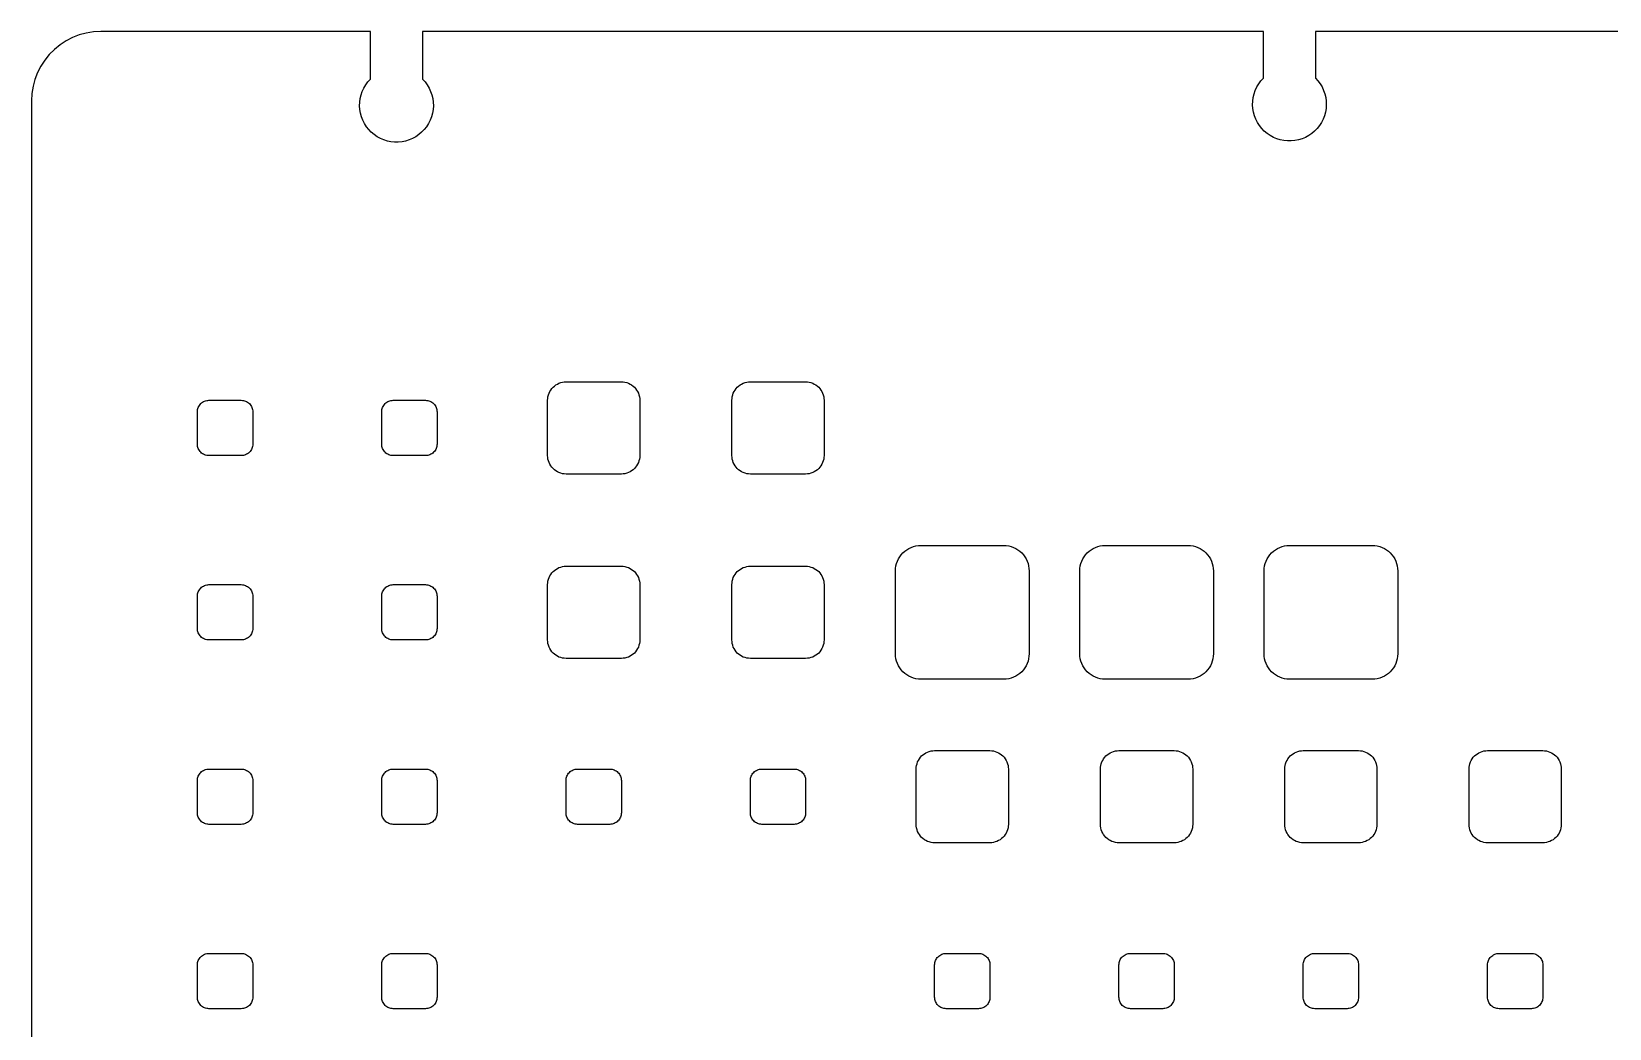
# Model space of a CAD drawing. Header units: millimetres. Extents: x 0 to 324, y -43 to 122.
# Drawn here: x 0 to 68.5, y 79.1 to 122.4 of the extents above; entities that cross this region are included whole.
import ezdxf

# ---------------------------------------------------------------- set-up
doc = ezdxf.new("R2010")
doc.units = ezdxf.units.MM
doc.layers.add('CUT', color=7, linetype='Continuous')

msp = doc.modelspace()

# ---------------------------------------------------------------- linework, layer by layer
at = {"layer": 'CUT'}
msp.add_lwpolyline([(119.559, 122.4), (55.731, 122.4), (55.731, 120.381), (55.839, 120.262), (55.934, 120.133), (56.016, 119.995), (56.083, 119.85), (56.136, 119.698), (56.173, 119.542), (56.194, 119.384), (56.2, 119.223), (56.189, 119.063), (56.162, 118.905), (56.12, 118.75), (56.062, 118.601), (55.99, 118.458), (55.904, 118.323), (55.804, 118.197), (55.693, 118.081), (55.57, 117.978), (55.438, 117.887), (55.298, 117.81), (55.15, 117.748), (54.997, 117.7), (54.84, 117.668), (54.68, 117.652), (54.52, 117.652), (54.36, 117.668), (54.203, 117.7), (54.05, 117.748), (53.902, 117.81), (53.762, 117.887), (53.63, 117.978), (53.507, 118.081), (53.396, 118.197), (53.296, 118.323), (53.21, 118.458), (53.138, 118.601), (53.08, 118.75), (53.038, 118.905), (53.011, 119.063), (53, 119.223), (53.006, 119.384), (53.027, 119.542), (53.064, 119.698), (53.117, 119.85), (53.184, 119.995), (53.266, 120.133), (53.361, 120.262), (53.469, 120.381), (53.469, 122.4), (16.971, 122.4), (16.971, 120.331), (17.079, 120.212), (17.174, 120.083), (17.256, 119.945), (17.323, 119.8), (17.376, 119.648), (17.413, 119.492), (17.434, 119.334), (17.44, 119.173), (17.429, 119.013), (17.402, 118.855), (17.36, 118.7), (17.302, 118.551), (17.23, 118.408), (17.144, 118.273), (17.044, 118.147), (16.933, 118.031), (16.81, 117.928), (16.678, 117.837), (16.538, 117.76), (16.39, 117.698), (16.237, 117.65), (16.08, 117.618), (15.92, 117.602), (15.76, 117.602), (15.6, 117.618), (15.443, 117.65), (15.29, 117.698), (15.142, 117.76), (15.002, 117.837), (14.87, 117.928), (14.747, 118.031), (14.636, 118.147), (14.536, 118.273), (14.45, 118.408), (14.378, 118.551), (14.32, 118.7), (14.278, 118.855), (14.251, 119.013), (14.24, 119.173), (14.246, 119.334), (14.267, 119.492), (14.304, 119.648), (14.357, 119.8), (14.424, 119.945), (14.506, 120.083), (14.601, 120.212), (14.709, 120.331), (14.709, 122.4), (3, 122.4), (2.686, 122.384), (2.376, 122.334), (2.073, 122.253), (1.78, 122.141), (1.5, 121.998), (1.237, 121.827), (0.993, 121.629), (0.771, 121.407), (0.573, 121.163), (0.402, 120.9), (0.259, 120.62), (0.147, 120.327), (0.066, 120.024), (0.016, 119.714), (0, 119.4), (0, 3)], dxfattribs=at)
for points in [[(25.678, 103.204), (25.6, 103.2), (23.2, 103.2), (23.122, 103.204), (23.044, 103.215), (22.968, 103.234), (22.894, 103.261), (22.823, 103.294), (22.756, 103.335), (22.692, 103.382), (22.634, 103.434), (22.582, 103.492), (22.535, 103.556), (22.494, 103.623), (22.461, 103.694), (22.434, 103.768), (22.415, 103.844), (22.404, 103.922), (22.4, 104), (22.4, 106.4), (22.404, 106.478), (22.415, 106.556), (22.434, 106.632), (22.461, 106.706), (22.494, 106.777), (22.535, 106.844), (22.582, 106.908), (22.634, 106.966), (22.692, 107.018), (22.756, 107.065), (22.823, 107.106), (22.894, 107.139), (22.968, 107.166), (23.044, 107.185), (23.122, 107.196), (23.2, 107.2), (25.6, 107.2), (25.678, 107.196), (25.756, 107.185), (25.832, 107.166), (25.906, 107.139), (25.977, 107.106), (26.044, 107.065), (26.108, 107.018), (26.166, 106.966), (26.218, 106.908), (26.265, 106.844), (26.306, 106.777), (26.339, 106.706), (26.366, 106.632), (26.385, 106.556), (26.396, 106.478), (26.4, 106.4), (26.4, 104), (26.396, 103.922), (26.385, 103.844), (26.366, 103.768), (26.339, 103.694), (26.306, 103.623), (26.265, 103.556), (26.218, 103.492), (26.166, 103.434), (26.108, 103.382), (26.044, 103.335), (25.977, 103.294), (25.906, 103.261), (25.832, 103.234), (25.756, 103.215)], [(33.678, 103.204), (33.6, 103.2), (31.2, 103.2), (31.122, 103.204), (31.044, 103.215), (30.968, 103.234), (30.894, 103.261), (30.823, 103.294), (30.756, 103.335), (30.692, 103.382), (30.634, 103.434), (30.582, 103.492), (30.535, 103.556), (30.494, 103.623), (30.461, 103.694), (30.434, 103.768), (30.415, 103.844), (30.404, 103.922), (30.4, 104), (30.4, 106.4), (30.404, 106.478), (30.415, 106.556), (30.434, 106.632), (30.461, 106.706), (30.494, 106.777), (30.535, 106.844), (30.582, 106.908), (30.634, 106.966), (30.692, 107.018), (30.756, 107.065), (30.823, 107.106), (30.894, 107.139), (30.968, 107.166), (31.044, 107.185), (31.122, 107.196), (31.2, 107.2), (33.6, 107.2), (33.678, 107.196), (33.756, 107.185), (33.832, 107.166), (33.906, 107.139), (33.977, 107.106), (34.044, 107.065), (34.108, 107.018), (34.166, 106.966), (34.218, 106.908), (34.265, 106.844), (34.306, 106.777), (34.339, 106.706), (34.366, 106.632), (34.385, 106.556), (34.396, 106.478), (34.4, 106.4), (34.4, 104), (34.396, 103.922), (34.385, 103.844), (34.366, 103.768), (34.339, 103.694), (34.306, 103.623), (34.265, 103.556), (34.218, 103.492), (34.166, 103.434), (34.108, 103.382), (34.044, 103.335), (33.977, 103.294), (33.906, 103.261), (33.832, 103.234), (33.756, 103.215)], [(9.1, 104), (7.7, 104), (7.651, 104.002), (7.602, 104.01), (7.555, 104.022), (7.509, 104.038), (7.464, 104.059), (7.422, 104.084), (7.383, 104.113), (7.346, 104.146), (7.313, 104.183), (7.284, 104.222), (7.259, 104.264), (7.238, 104.309), (7.222, 104.355), (7.21, 104.402), (7.202, 104.451), (7.2, 104.5), (7.2, 105.9), (7.202, 105.949), (7.21, 105.998), (7.222, 106.045), (7.238, 106.091), (7.259, 106.136), (7.284, 106.178), (7.313, 106.217), (7.346, 106.254), (7.383, 106.287), (7.422, 106.316), (7.464, 106.341), (7.509, 106.362), (7.555, 106.378), (7.602, 106.39), (7.651, 106.398), (7.7, 106.4), (9.1, 106.4), (9.149, 106.398), (9.198, 106.39), (9.245, 106.378), (9.291, 106.362), (9.336, 106.341), (9.378, 106.316), (9.417, 106.287), (9.454, 106.254), (9.487, 106.217), (9.516, 106.178), (9.541, 106.136), (9.562, 106.091), (9.578, 106.045), (9.59, 105.998), (9.598, 105.949), (9.6, 105.9), (9.6, 104.5), (9.598, 104.451), (9.59, 104.402), (9.578, 104.355), (9.562, 104.309), (9.541, 104.264), (9.516, 104.222), (9.487, 104.183), (9.454, 104.146), (9.417, 104.113), (9.378, 104.084), (9.336, 104.059), (9.291, 104.038), (9.245, 104.022), (9.198, 104.01), (9.149, 104.002)], [(17.149, 104.002), (17.1, 104), (15.7, 104), (15.651, 104.002), (15.602, 104.01), (15.555, 104.022), (15.509, 104.038), (15.464, 104.059), (15.422, 104.084), (15.383, 104.113), (15.346, 104.146), (15.313, 104.183), (15.284, 104.222), (15.259, 104.264), (15.238, 104.309), (15.222, 104.355), (15.21, 104.402), (15.202, 104.451), (15.2, 104.5), (15.2, 105.9), (15.202, 105.949), (15.21, 105.998), (15.222, 106.045), (15.238, 106.091), (15.259, 106.136), (15.284, 106.178), (15.313, 106.217), (15.346, 106.254), (15.383, 106.287), (15.422, 106.316), (15.464, 106.341), (15.509, 106.362), (15.555, 106.378), (15.602, 106.39), (15.651, 106.398), (15.7, 106.4), (17.1, 106.4), (17.149, 106.398), (17.198, 106.39), (17.245, 106.378), (17.291, 106.362), (17.336, 106.341), (17.378, 106.316), (17.417, 106.287), (17.454, 106.254), (17.487, 106.217), (17.516, 106.178), (17.541, 106.136), (17.562, 106.091), (17.578, 106.045), (17.59, 105.998), (17.598, 105.949), (17.6, 105.9), (17.6, 104.5), (17.598, 104.451), (17.59, 104.402), (17.578, 104.355), (17.562, 104.309), (17.541, 104.264), (17.516, 104.222), (17.487, 104.183), (17.454, 104.146), (17.417, 104.113), (17.378, 104.084), (17.336, 104.059), (17.291, 104.038), (17.245, 104.022), (17.198, 104.01)], [(42.2, 94.3), (38.6, 94.3), (38.492, 94.305), (38.385, 94.321), (38.281, 94.347), (38.179, 94.384), (38.081, 94.43), (37.989, 94.485), (37.902, 94.55), (37.822, 94.622), (37.75, 94.702), (37.685, 94.789), (37.63, 94.881), (37.584, 94.979), (37.547, 95.081), (37.521, 95.185), (37.505, 95.292), (37.5, 95.4), (37.5, 99), (37.505, 99.108), (37.521, 99.215), (37.547, 99.319), (37.584, 99.421), (37.63, 99.519), (37.685, 99.611), (37.75, 99.698), (37.822, 99.778), (37.902, 99.85), (37.989, 99.915), (38.081, 99.97), (38.179, 100.016), (38.281, 100.053), (38.385, 100.079), (38.492, 100.095), (38.6, 100.1), (42.2, 100.1), (42.308, 100.095), (42.415, 100.079), (42.519, 100.053), (42.621, 100.016), (42.719, 99.97), (42.811, 99.915), (42.898, 99.85), (42.978, 99.778), (43.05, 99.698), (43.115, 99.611), (43.17, 99.519), (43.216, 99.421), (43.253, 99.319), (43.279, 99.215), (43.295, 99.108), (43.3, 99), (43.3, 95.4), (43.295, 95.292), (43.279, 95.185), (43.253, 95.081), (43.216, 94.979), (43.17, 94.881), (43.115, 94.789), (43.05, 94.702), (42.978, 94.622), (42.898, 94.55), (42.811, 94.485), (42.719, 94.43), (42.621, 94.384), (42.519, 94.347), (42.415, 94.321), (42.308, 94.305)], [(50.2, 94.3), (46.6, 94.3), (46.492, 94.305), (46.385, 94.321), (46.281, 94.347), (46.179, 94.384), (46.081, 94.43), (45.989, 94.485), (45.902, 94.55), (45.822, 94.622), (45.75, 94.702), (45.685, 94.789), (45.63, 94.881), (45.584, 94.979), (45.547, 95.081), (45.521, 95.185), (45.505, 95.292), (45.5, 95.4), (45.5, 99), (45.505, 99.108), (45.521, 99.215), (45.547, 99.319), (45.584, 99.421), (45.63, 99.519), (45.685, 99.611), (45.75, 99.698), (45.822, 99.778), (45.902, 99.85), (45.989, 99.915), (46.081, 99.97), (46.179, 100.016), (46.281, 100.053), (46.385, 100.079), (46.492, 100.095), (46.6, 100.1), (50.2, 100.1), (50.308, 100.095), (50.415, 100.079), (50.519, 100.053), (50.621, 100.016), (50.719, 99.97), (50.811, 99.915), (50.898, 99.85), (50.978, 99.778), (51.05, 99.698), (51.115, 99.611), (51.17, 99.519), (51.216, 99.421), (51.253, 99.319), (51.279, 99.215), (51.295, 99.108), (51.3, 99), (51.3, 95.4), (51.295, 95.292), (51.279, 95.185), (51.253, 95.081), (51.216, 94.979), (51.17, 94.881), (51.115, 94.789), (51.05, 94.702), (50.978, 94.622), (50.898, 94.55), (50.811, 94.485), (50.719, 94.43), (50.621, 94.384), (50.519, 94.347), (50.415, 94.321), (50.308, 94.305)], [(58.308, 94.305), (58.2, 94.3), (54.6, 94.3), (54.492, 94.305), (54.385, 94.321), (54.281, 94.347), (54.179, 94.384), (54.081, 94.43), (53.989, 94.485), (53.902, 94.55), (53.822, 94.622), (53.75, 94.702), (53.685, 94.789), (53.63, 94.881), (53.584, 94.979), (53.547, 95.081), (53.521, 95.185), (53.505, 95.292), (53.5, 95.4), (53.5, 99), (53.505, 99.108), (53.521, 99.215), (53.547, 99.319), (53.584, 99.421), (53.63, 99.519), (53.685, 99.611), (53.75, 99.698), (53.822, 99.778), (53.902, 99.85), (53.989, 99.915), (54.081, 99.97), (54.179, 100.016), (54.281, 100.053), (54.385, 100.079), (54.492, 100.095), (54.6, 100.1), (58.2, 100.1), (58.308, 100.095), (58.415, 100.079), (58.519, 100.053), (58.621, 100.016), (58.719, 99.97), (58.811, 99.915), (58.898, 99.85), (58.978, 99.778), (59.05, 99.698), (59.115, 99.611), (59.17, 99.519), (59.216, 99.421), (59.253, 99.319), (59.279, 99.215), (59.295, 99.108), (59.3, 99), (59.3, 95.4), (59.295, 95.292), (59.279, 95.185), (59.253, 95.081), (59.216, 94.979), (59.17, 94.881), (59.115, 94.789), (59.05, 94.702), (58.978, 94.622), (58.898, 94.55), (58.811, 94.485), (58.719, 94.43), (58.621, 94.384), (58.519, 94.347), (58.415, 94.321)], [(25.678, 95.204), (25.6, 95.2), (23.2, 95.2), (23.122, 95.204), (23.044, 95.215), (22.968, 95.234), (22.894, 95.261), (22.823, 95.294), (22.756, 95.335), (22.692, 95.382), (22.634, 95.434), (22.582, 95.492), (22.535, 95.556), (22.494, 95.623), (22.461, 95.694), (22.434, 95.768), (22.415, 95.844), (22.404, 95.922), (22.4, 96), (22.4, 98.4), (22.404, 98.478), (22.415, 98.556), (22.434, 98.632), (22.461, 98.706), (22.494, 98.777), (22.535, 98.844), (22.582, 98.908), (22.634, 98.966), (22.692, 99.018), (22.756, 99.065), (22.823, 99.106), (22.894, 99.139), (22.968, 99.166), (23.044, 99.185), (23.122, 99.196), (23.2, 99.2), (25.6, 99.2), (25.678, 99.196), (25.756, 99.185), (25.832, 99.166), (25.906, 99.139), (25.977, 99.106), (26.044, 99.065), (26.108, 99.018), (26.166, 98.966), (26.218, 98.908), (26.265, 98.844), (26.306, 98.777), (26.339, 98.706), (26.366, 98.632), (26.385, 98.556), (26.396, 98.478), (26.4, 98.4), (26.4, 96), (26.396, 95.922), (26.385, 95.844), (26.366, 95.768), (26.339, 95.694), (26.306, 95.623), (26.265, 95.556), (26.218, 95.492), (26.166, 95.434), (26.108, 95.382), (26.044, 95.335), (25.977, 95.294), (25.906, 95.261), (25.832, 95.234), (25.756, 95.215)], [(33.6, 95.2), (31.2, 95.2), (31.122, 95.204), (31.044, 95.215), (30.968, 95.234), (30.894, 95.261), (30.823, 95.294), (30.756, 95.335), (30.692, 95.382), (30.634, 95.434), (30.582, 95.492), (30.535, 95.556), (30.494, 95.623), (30.461, 95.694), (30.434, 95.768), (30.415, 95.844), (30.404, 95.922), (30.4, 96), (30.4, 98.4), (30.404, 98.478), (30.415, 98.556), (30.434, 98.632), (30.461, 98.706), (30.494, 98.777), (30.535, 98.844), (30.582, 98.908), (30.634, 98.966), (30.692, 99.018), (30.756, 99.065), (30.823, 99.106), (30.894, 99.139), (30.968, 99.166), (31.044, 99.185), (31.122, 99.196), (31.2, 99.2), (33.6, 99.2), (33.678, 99.196), (33.756, 99.185), (33.832, 99.166), (33.906, 99.139), (33.977, 99.106), (34.044, 99.065), (34.108, 99.018), (34.166, 98.966), (34.218, 98.908), (34.265, 98.844), (34.306, 98.777), (34.339, 98.706), (34.366, 98.632), (34.385, 98.556), (34.396, 98.478), (34.4, 98.4), (34.4, 96), (34.396, 95.922), (34.385, 95.844), (34.366, 95.768), (34.339, 95.694), (34.306, 95.623), (34.265, 95.556), (34.218, 95.492), (34.166, 95.434), (34.108, 95.382), (34.044, 95.335), (33.977, 95.294), (33.906, 95.261), (33.832, 95.234), (33.756, 95.215), (33.678, 95.204)], [(9.1, 96), (7.7, 96), (7.651, 96.002), (7.602, 96.01), (7.555, 96.022), (7.509, 96.038), (7.464, 96.059), (7.422, 96.084), (7.383, 96.113), (7.346, 96.146), (7.313, 96.183), (7.284, 96.222), (7.259, 96.264), (7.238, 96.309), (7.222, 96.355), (7.21, 96.402), (7.202, 96.451), (7.2, 96.5), (7.2, 97.9), (7.202, 97.949), (7.21, 97.998), (7.222, 98.045), (7.238, 98.091), (7.259, 98.136), (7.284, 98.178), (7.313, 98.217), (7.346, 98.254), (7.383, 98.287), (7.422, 98.316), (7.464, 98.341), (7.509, 98.362), (7.555, 98.378), (7.602, 98.39), (7.651, 98.398), (7.7, 98.4), (9.1, 98.4), (9.149, 98.398), (9.198, 98.39), (9.245, 98.378), (9.291, 98.362), (9.336, 98.341), (9.378, 98.316), (9.417, 98.287), (9.454, 98.254), (9.487, 98.217), (9.516, 98.178), (9.541, 98.136), (9.562, 98.091), (9.578, 98.045), (9.59, 97.998), (9.598, 97.949), (9.6, 97.9), (9.6, 96.5), (9.598, 96.451), (9.59, 96.402), (9.578, 96.355), (9.562, 96.309), (9.541, 96.264), (9.516, 96.222), (9.487, 96.183), (9.454, 96.146), (9.417, 96.113), (9.378, 96.084), (9.336, 96.059), (9.291, 96.038), (9.245, 96.022), (9.198, 96.01), (9.149, 96.002)], [(17.1, 96), (15.7, 96), (15.651, 96.002), (15.602, 96.01), (15.555, 96.022), (15.509, 96.038), (15.464, 96.059), (15.422, 96.084), (15.383, 96.113), (15.346, 96.146), (15.313, 96.183), (15.284, 96.222), (15.259, 96.264), (15.238, 96.309), (15.222, 96.355), (15.21, 96.402), (15.202, 96.451), (15.2, 96.5), (15.2, 97.9), (15.202, 97.949), (15.21, 97.998), (15.222, 98.045), (15.238, 98.091), (15.259, 98.136), (15.284, 98.178), (15.313, 98.217), (15.346, 98.254), (15.383, 98.287), (15.422, 98.316), (15.464, 98.341), (15.509, 98.362), (15.555, 98.378), (15.602, 98.39), (15.651, 98.398), (15.7, 98.4), (17.1, 98.4), (17.149, 98.398), (17.198, 98.39), (17.245, 98.378), (17.291, 98.362), (17.336, 98.341), (17.378, 98.316), (17.417, 98.287), (17.454, 98.254), (17.487, 98.217), (17.516, 98.178), (17.541, 98.136), (17.562, 98.091), (17.578, 98.045), (17.59, 97.998), (17.598, 97.949), (17.6, 97.9), (17.6, 96.5), (17.598, 96.451), (17.59, 96.402), (17.578, 96.355), (17.562, 96.309), (17.541, 96.264), (17.516, 96.222), (17.487, 96.183), (17.454, 96.146), (17.417, 96.113), (17.378, 96.084), (17.336, 96.059), (17.291, 96.038), (17.245, 96.022), (17.198, 96.01), (17.149, 96.002)], [(41.6, 87.2), (39.2, 87.2), (39.122, 87.204), (39.044, 87.215), (38.968, 87.234), (38.894, 87.261), (38.823, 87.294), (38.756, 87.335), (38.692, 87.382), (38.634, 87.434), (38.582, 87.492), (38.535, 87.556), (38.494, 87.623), (38.461, 87.694), (38.434, 87.768), (38.415, 87.844), (38.404, 87.922), (38.4, 88), (38.4, 90.4), (38.404, 90.478), (38.415, 90.556), (38.434, 90.632), (38.461, 90.706), (38.494, 90.777), (38.535, 90.844), (38.582, 90.908), (38.634, 90.966), (38.692, 91.018), (38.756, 91.065), (38.823, 91.106), (38.894, 91.139), (38.968, 91.166), (39.044, 91.185), (39.122, 91.196), (39.2, 91.2), (41.6, 91.2), (41.678, 91.196), (41.756, 91.185), (41.832, 91.166), (41.906, 91.139), (41.977, 91.106), (42.044, 91.065), (42.108, 91.018), (42.166, 90.966), (42.218, 90.908), (42.265, 90.844), (42.306, 90.777), (42.339, 90.706), (42.366, 90.632), (42.385, 90.556), (42.396, 90.478), (42.4, 90.4), (42.4, 88), (42.396, 87.922), (42.385, 87.844), (42.366, 87.768), (42.339, 87.694), (42.306, 87.623), (42.265, 87.556), (42.218, 87.492), (42.166, 87.434), (42.108, 87.382), (42.044, 87.335), (41.977, 87.294), (41.906, 87.261), (41.832, 87.234), (41.756, 87.215), (41.678, 87.204)], [(49.678, 87.204), (49.6, 87.2), (47.2, 87.2), (47.122, 87.204), (47.044, 87.215), (46.968, 87.234), (46.894, 87.261), (46.823, 87.294), (46.756, 87.335), (46.692, 87.382), (46.634, 87.434), (46.582, 87.492), (46.535, 87.556), (46.494, 87.623), (46.461, 87.694), (46.434, 87.768), (46.415, 87.844), (46.404, 87.922), (46.4, 88), (46.4, 90.4), (46.404, 90.478), (46.415, 90.556), (46.434, 90.632), (46.461, 90.706), (46.494, 90.777), (46.535, 90.844), (46.582, 90.908), (46.634, 90.966), (46.692, 91.018), (46.756, 91.065), (46.823, 91.106), (46.894, 91.139), (46.968, 91.166), (47.044, 91.185), (47.122, 91.196), (47.2, 91.2), (49.6, 91.2), (49.678, 91.196), (49.756, 91.185), (49.832, 91.166), (49.906, 91.139), (49.977, 91.106), (50.044, 91.065), (50.108, 91.018), (50.166, 90.966), (50.218, 90.908), (50.265, 90.844), (50.306, 90.777), (50.339, 90.706), (50.366, 90.632), (50.385, 90.556), (50.396, 90.478), (50.4, 90.4), (50.4, 88), (50.396, 87.922), (50.385, 87.844), (50.366, 87.768), (50.339, 87.694), (50.306, 87.623), (50.265, 87.556), (50.218, 87.492), (50.166, 87.434), (50.108, 87.382), (50.044, 87.335), (49.977, 87.294), (49.906, 87.261), (49.832, 87.234), (49.756, 87.215)], [(57.6, 87.2), (55.2, 87.2), (55.122, 87.204), (55.044, 87.215), (54.968, 87.234), (54.894, 87.261), (54.823, 87.294), (54.756, 87.335), (54.692, 87.382), (54.634, 87.434), (54.582, 87.492), (54.535, 87.556), (54.494, 87.623), (54.461, 87.694), (54.434, 87.768), (54.415, 87.844), (54.404, 87.922), (54.4, 88), (54.4, 90.4), (54.404, 90.478), (54.415, 90.556), (54.434, 90.632), (54.461, 90.706), (54.494, 90.777), (54.535, 90.844), (54.582, 90.908), (54.634, 90.966), (54.692, 91.018), (54.756, 91.065), (54.823, 91.106), (54.894, 91.139), (54.968, 91.166), (55.044, 91.185), (55.122, 91.196), (55.2, 91.2), (57.6, 91.2), (57.678, 91.196), (57.756, 91.185), (57.832, 91.166), (57.906, 91.139), (57.977, 91.106), (58.044, 91.065), (58.108, 91.018), (58.166, 90.966), (58.218, 90.908), (58.265, 90.844), (58.306, 90.777), (58.339, 90.706), (58.366, 90.632), (58.385, 90.556), (58.396, 90.478), (58.4, 90.4), (58.4, 88), (58.396, 87.922), (58.385, 87.844), (58.366, 87.768), (58.339, 87.694), (58.306, 87.623), (58.265, 87.556), (58.218, 87.492), (58.166, 87.434), (58.108, 87.382), (58.044, 87.335), (57.977, 87.294), (57.906, 87.261), (57.832, 87.234), (57.756, 87.215), (57.678, 87.204)], [(65.6, 87.2), (63.2, 87.2), (63.122, 87.204), (63.044, 87.215), (62.968, 87.234), (62.894, 87.261), (62.823, 87.294), (62.756, 87.335), (62.692, 87.382), (62.634, 87.434), (62.582, 87.492), (62.535, 87.556), (62.494, 87.623), (62.461, 87.694), (62.434, 87.768), (62.415, 87.844), (62.404, 87.922), (62.4, 88), (62.4, 90.4), (62.404, 90.478), (62.415, 90.556), (62.434, 90.632), (62.461, 90.706), (62.494, 90.777), (62.535, 90.844), (62.582, 90.908), (62.634, 90.966), (62.692, 91.018), (62.756, 91.065), (62.823, 91.106), (62.894, 91.139), (62.968, 91.166), (63.044, 91.185), (63.122, 91.196), (63.2, 91.2), (65.6, 91.2), (65.678, 91.196), (65.756, 91.185), (65.832, 91.166), (65.906, 91.139), (65.977, 91.106), (66.044, 91.065), (66.108, 91.018), (66.166, 90.966), (66.218, 90.908), (66.265, 90.844), (66.306, 90.777), (66.339, 90.706), (66.366, 90.632), (66.385, 90.556), (66.396, 90.478), (66.4, 90.4), (66.4, 88), (66.396, 87.922), (66.385, 87.844), (66.366, 87.768), (66.339, 87.694), (66.306, 87.623), (66.265, 87.556), (66.218, 87.492), (66.166, 87.434), (66.108, 87.382), (66.044, 87.335), (65.977, 87.294), (65.906, 87.261), (65.832, 87.234), (65.756, 87.215), (65.678, 87.204)], [(9.198, 88.01), (9.149, 88.002), (9.1, 88), (7.7, 88), (7.651, 88.002), (7.602, 88.01), (7.555, 88.022), (7.509, 88.038), (7.464, 88.059), (7.422, 88.084), (7.383, 88.113), (7.346, 88.146), (7.313, 88.183), (7.284, 88.222), (7.259, 88.264), (7.238, 88.309), (7.222, 88.355), (7.21, 88.402), (7.202, 88.451), (7.2, 88.5), (7.2, 89.9), (7.202, 89.949), (7.21, 89.998), (7.222, 90.045), (7.238, 90.091), (7.259, 90.136), (7.284, 90.178), (7.313, 90.217), (7.346, 90.254), (7.383, 90.287), (7.422, 90.316), (7.464, 90.341), (7.509, 90.362), (7.555, 90.378), (7.602, 90.39), (7.651, 90.398), (7.7, 90.4), (9.1, 90.4), (9.149, 90.398), (9.198, 90.39), (9.245, 90.378), (9.291, 90.362), (9.336, 90.341), (9.378, 90.316), (9.417, 90.287), (9.454, 90.254), (9.487, 90.217), (9.516, 90.178), (9.541, 90.136), (9.562, 90.091), (9.578, 90.045), (9.59, 89.998), (9.598, 89.949), (9.6, 89.9), (9.6, 88.5), (9.598, 88.451), (9.59, 88.402), (9.578, 88.355), (9.562, 88.309), (9.541, 88.264), (9.516, 88.222), (9.487, 88.183), (9.454, 88.146), (9.417, 88.113), (9.378, 88.084), (9.336, 88.059), (9.291, 88.038), (9.245, 88.022)], [(17.1, 88), (15.7, 88), (15.651, 88.002), (15.602, 88.01), (15.555, 88.022), (15.509, 88.038), (15.464, 88.059), (15.422, 88.084), (15.383, 88.113), (15.346, 88.146), (15.313, 88.183), (15.284, 88.222), (15.259, 88.264), (15.238, 88.309), (15.222, 88.355), (15.21, 88.402), (15.202, 88.451), (15.2, 88.5), (15.2, 89.9), (15.202, 89.949), (15.21, 89.998), (15.222, 90.045), (15.238, 90.091), (15.259, 90.136), (15.284, 90.178), (15.313, 90.217), (15.346, 90.254), (15.383, 90.287), (15.422, 90.316), (15.464, 90.341), (15.509, 90.362), (15.555, 90.378), (15.602, 90.39), (15.651, 90.398), (15.7, 90.4), (17.1, 90.4), (17.149, 90.398), (17.198, 90.39), (17.245, 90.378), (17.291, 90.362), (17.336, 90.341), (17.378, 90.316), (17.417, 90.287), (17.454, 90.254), (17.487, 90.217), (17.516, 90.178), (17.541, 90.136), (17.562, 90.091), (17.578, 90.045), (17.59, 89.998), (17.598, 89.949), (17.6, 89.9), (17.6, 88.5), (17.598, 88.451), (17.59, 88.402), (17.578, 88.355), (17.562, 88.309), (17.541, 88.264), (17.516, 88.222), (17.487, 88.183), (17.454, 88.146), (17.417, 88.113), (17.378, 88.084), (17.336, 88.059), (17.291, 88.038), (17.245, 88.022), (17.198, 88.01), (17.149, 88.002)], [(25.149, 88.002), (25.1, 88), (23.7, 88), (23.651, 88.002), (23.602, 88.01), (23.555, 88.022), (23.509, 88.038), (23.464, 88.059), (23.422, 88.084), (23.383, 88.113), (23.346, 88.146), (23.313, 88.183), (23.284, 88.222), (23.259, 88.264), (23.238, 88.309), (23.222, 88.355), (23.21, 88.402), (23.202, 88.451), (23.2, 88.5), (23.2, 89.9), (23.202, 89.949), (23.21, 89.998), (23.222, 90.045), (23.238, 90.091), (23.259, 90.136), (23.284, 90.178), (23.313, 90.217), (23.346, 90.254), (23.383, 90.287), (23.422, 90.316), (23.464, 90.341), (23.509, 90.362), (23.555, 90.378), (23.602, 90.39), (23.651, 90.398), (23.7, 90.4), (25.1, 90.4), (25.149, 90.398), (25.198, 90.39), (25.245, 90.378), (25.291, 90.362), (25.336, 90.341), (25.378, 90.316), (25.417, 90.287), (25.454, 90.254), (25.487, 90.217), (25.516, 90.178), (25.541, 90.136), (25.562, 90.091), (25.578, 90.045), (25.59, 89.998), (25.598, 89.949), (25.6, 89.9), (25.6, 88.5), (25.598, 88.451), (25.59, 88.402), (25.578, 88.355), (25.562, 88.309), (25.541, 88.264), (25.516, 88.222), (25.487, 88.183), (25.454, 88.146), (25.417, 88.113), (25.378, 88.084), (25.336, 88.059), (25.291, 88.038), (25.245, 88.022), (25.198, 88.01)], [(33.1, 88), (31.7, 88), (31.651, 88.002), (31.602, 88.01), (31.555, 88.022), (31.509, 88.038), (31.464, 88.059), (31.422, 88.084), (31.383, 88.113), (31.346, 88.146), (31.313, 88.183), (31.284, 88.222), (31.259, 88.264), (31.238, 88.309), (31.222, 88.355), (31.21, 88.402), (31.202, 88.451), (31.2, 88.5), (31.2, 89.9), (31.202, 89.949), (31.21, 89.998), (31.222, 90.045), (31.238, 90.091), (31.259, 90.136), (31.284, 90.178), (31.313, 90.217), (31.346, 90.254), (31.383, 90.287), (31.422, 90.316), (31.464, 90.341), (31.509, 90.362), (31.555, 90.378), (31.602, 90.39), (31.651, 90.398), (31.7, 90.4), (33.1, 90.4), (33.149, 90.398), (33.198, 90.39), (33.245, 90.378), (33.291, 90.362), (33.336, 90.341), (33.378, 90.316), (33.417, 90.287), (33.454, 90.254), (33.487, 90.217), (33.516, 90.178), (33.541, 90.136), (33.562, 90.091), (33.578, 90.045), (33.59, 89.998), (33.598, 89.949), (33.6, 89.9), (33.6, 88.5), (33.598, 88.451), (33.59, 88.402), (33.578, 88.355), (33.562, 88.309), (33.541, 88.264), (33.516, 88.222), (33.487, 88.183), (33.454, 88.146), (33.417, 88.113), (33.378, 88.084), (33.336, 88.059), (33.291, 88.038), (33.245, 88.022), (33.198, 88.01), (33.149, 88.002)], [(9.1, 80), (7.7, 80), (7.651, 80.002), (7.602, 80.01), (7.555, 80.022), (7.509, 80.038), (7.464, 80.059), (7.422, 80.084), (7.383, 80.113), (7.346, 80.146), (7.313, 80.183), (7.284, 80.222), (7.259, 80.264), (7.238, 80.309), (7.222, 80.355), (7.21, 80.402), (7.202, 80.451), (7.2, 80.5), (7.2, 81.9), (7.202, 81.949), (7.21, 81.998), (7.222, 82.045), (7.238, 82.091), (7.259, 82.136), (7.284, 82.178), (7.313, 82.217), (7.346, 82.254), (7.383, 82.287), (7.422, 82.316), (7.464, 82.341), (7.509, 82.362), (7.555, 82.378), (7.602, 82.39), (7.651, 82.398), (7.7, 82.4), (9.1, 82.4), (9.149, 82.398), (9.198, 82.39), (9.245, 82.378), (9.291, 82.362), (9.336, 82.341), (9.378, 82.316), (9.417, 82.287), (9.454, 82.254), (9.487, 82.217), (9.516, 82.178), (9.541, 82.136), (9.562, 82.091), (9.578, 82.045), (9.59, 81.998), (9.598, 81.949), (9.6, 81.9), (9.6, 80.5), (9.598, 80.451), (9.59, 80.402), (9.578, 80.355), (9.562, 80.309), (9.541, 80.264), (9.516, 80.222), (9.487, 80.183), (9.454, 80.146), (9.417, 80.113), (9.378, 80.084), (9.336, 80.059), (9.291, 80.038), (9.245, 80.022), (9.198, 80.01), (9.149, 80.002)], [(17.1, 80), (15.7, 80), (15.651, 80.002), (15.602, 80.01), (15.555, 80.022), (15.509, 80.038), (15.464, 80.059), (15.422, 80.084), (15.383, 80.113), (15.346, 80.146), (15.313, 80.183), (15.284, 80.222), (15.259, 80.264), (15.238, 80.309), (15.222, 80.355), (15.21, 80.402), (15.202, 80.451), (15.2, 80.5), (15.2, 81.9), (15.202, 81.949), (15.21, 81.998), (15.222, 82.045), (15.238, 82.091), (15.259, 82.136), (15.284, 82.178), (15.313, 82.217), (15.346, 82.254), (15.383, 82.287), (15.422, 82.316), (15.464, 82.341), (15.509, 82.362), (15.555, 82.378), (15.602, 82.39), (15.651, 82.398), (15.7, 82.4), (17.1, 82.4), (17.149, 82.398), (17.198, 82.39), (17.245, 82.378), (17.291, 82.362), (17.336, 82.341), (17.378, 82.316), (17.417, 82.287), (17.454, 82.254), (17.487, 82.217), (17.516, 82.178), (17.541, 82.136), (17.562, 82.091), (17.578, 82.045), (17.59, 81.998), (17.598, 81.949), (17.6, 81.9), (17.6, 80.5), (17.598, 80.451), (17.59, 80.402), (17.578, 80.355), (17.562, 80.309), (17.541, 80.264), (17.516, 80.222), (17.487, 80.183), (17.454, 80.146), (17.417, 80.113), (17.378, 80.084), (17.336, 80.059), (17.291, 80.038), (17.245, 80.022), (17.198, 80.01), (17.149, 80.002)], [(41.1, 80), (39.7, 80), (39.651, 80.002), (39.602, 80.01), (39.555, 80.022), (39.509, 80.038), (39.464, 80.059), (39.422, 80.084), (39.383, 80.113), (39.346, 80.146), (39.313, 80.183), (39.284, 80.222), (39.259, 80.264), (39.238, 80.309), (39.222, 80.355), (39.21, 80.402), (39.202, 80.451), (39.2, 80.5), (39.2, 81.9), (39.202, 81.949), (39.21, 81.998), (39.222, 82.045), (39.238, 82.091), (39.259, 82.136), (39.284, 82.178), (39.313, 82.217), (39.346, 82.254), (39.383, 82.287), (39.422, 82.316), (39.464, 82.341), (39.509, 82.362), (39.555, 82.378), (39.602, 82.39), (39.651, 82.398), (39.7, 82.4), (41.1, 82.4), (41.149, 82.398), (41.198, 82.39), (41.245, 82.378), (41.291, 82.362), (41.336, 82.341), (41.378, 82.316), (41.417, 82.287), (41.454, 82.254), (41.487, 82.217), (41.516, 82.178), (41.541, 82.136), (41.562, 82.091), (41.578, 82.045), (41.59, 81.998), (41.598, 81.949), (41.6, 81.9), (41.6, 80.5), (41.598, 80.451), (41.59, 80.402), (41.578, 80.355), (41.562, 80.309), (41.541, 80.264), (41.516, 80.222), (41.487, 80.183), (41.454, 80.146), (41.417, 80.113), (41.378, 80.084), (41.336, 80.059), (41.291, 80.038), (41.245, 80.022), (41.198, 80.01), (41.149, 80.002)], [(49.149, 80.002), (49.1, 80), (47.7, 80), (47.651, 80.002), (47.602, 80.01), (47.555, 80.022), (47.509, 80.038), (47.464, 80.059), (47.422, 80.084), (47.383, 80.113), (47.346, 80.146), (47.313, 80.183), (47.284, 80.222), (47.259, 80.264), (47.238, 80.309), (47.222, 80.355), (47.21, 80.402), (47.202, 80.451), (47.2, 80.5), (47.2, 81.9), (47.202, 81.949), (47.21, 81.998), (47.222, 82.045), (47.238, 82.091), (47.259, 82.136), (47.284, 82.178), (47.313, 82.217), (47.346, 82.254), (47.383, 82.287), (47.422, 82.316), (47.464, 82.341), (47.509, 82.362), (47.555, 82.378), (47.602, 82.39), (47.651, 82.398), (47.7, 82.4), (49.1, 82.4), (49.149, 82.398), (49.198, 82.39), (49.245, 82.378), (49.291, 82.362), (49.336, 82.341), (49.378, 82.316), (49.417, 82.287), (49.454, 82.254), (49.487, 82.217), (49.516, 82.178), (49.541, 82.136), (49.562, 82.091), (49.578, 82.045), (49.59, 81.998), (49.598, 81.949), (49.6, 81.9), (49.6, 80.5), (49.598, 80.451), (49.59, 80.402), (49.578, 80.355), (49.562, 80.309), (49.541, 80.264), (49.516, 80.222), (49.487, 80.183), (49.454, 80.146), (49.417, 80.113), (49.378, 80.084), (49.336, 80.059), (49.291, 80.038), (49.245, 80.022), (49.198, 80.01)], [(57.149, 80.002), (57.1, 80), (55.7, 80), (55.651, 80.002), (55.602, 80.01), (55.555, 80.022), (55.509, 80.038), (55.464, 80.059), (55.422, 80.084), (55.383, 80.113), (55.346, 80.146), (55.313, 80.183), (55.284, 80.222), (55.259, 80.264), (55.238, 80.309), (55.222, 80.355), (55.21, 80.402), (55.202, 80.451), (55.2, 80.5), (55.2, 81.9), (55.202, 81.949), (55.21, 81.998), (55.222, 82.045), (55.238, 82.091), (55.259, 82.136), (55.284, 82.178), (55.313, 82.217), (55.346, 82.254), (55.383, 82.287), (55.422, 82.316), (55.464, 82.341), (55.509, 82.362), (55.555, 82.378), (55.602, 82.39), (55.651, 82.398), (55.7, 82.4), (57.1, 82.4), (57.149, 82.398), (57.198, 82.39), (57.245, 82.378), (57.291, 82.362), (57.336, 82.341), (57.378, 82.316), (57.417, 82.287), (57.454, 82.254), (57.487, 82.217), (57.516, 82.178), (57.541, 82.136), (57.562, 82.091), (57.578, 82.045), (57.59, 81.998), (57.598, 81.949), (57.6, 81.9), (57.6, 80.5), (57.598, 80.451), (57.59, 80.402), (57.578, 80.355), (57.562, 80.309), (57.541, 80.264), (57.516, 80.222), (57.487, 80.183), (57.454, 80.146), (57.417, 80.113), (57.378, 80.084), (57.336, 80.059), (57.291, 80.038), (57.245, 80.022), (57.198, 80.01)], [(65.1, 80), (63.7, 80), (63.651, 80.002), (63.602, 80.01), (63.555, 80.022), (63.509, 80.038), (63.464, 80.059), (63.422, 80.084), (63.383, 80.113), (63.346, 80.146), (63.313, 80.183), (63.284, 80.222), (63.259, 80.264), (63.238, 80.309), (63.222, 80.355), (63.21, 80.402), (63.202, 80.451), (63.2, 80.5), (63.2, 81.9), (63.202, 81.949), (63.21, 81.998), (63.222, 82.045), (63.238, 82.091), (63.259, 82.136), (63.284, 82.178), (63.313, 82.217), (63.346, 82.254), (63.383, 82.287), (63.422, 82.316), (63.464, 82.341), (63.509, 82.362), (63.555, 82.378), (63.602, 82.39), (63.651, 82.398), (63.7, 82.4), (65.1, 82.4), (65.149, 82.398), (65.198, 82.39), (65.245, 82.378), (65.291, 82.362), (65.336, 82.341), (65.378, 82.316), (65.417, 82.287), (65.454, 82.254), (65.487, 82.217), (65.516, 82.178), (65.541, 82.136), (65.562, 82.091), (65.578, 82.045), (65.59, 81.998), (65.598, 81.949), (65.6, 81.9), (65.6, 80.5), (65.598, 80.451), (65.59, 80.402), (65.578, 80.355), (65.562, 80.309), (65.541, 80.264), (65.516, 80.222), (65.487, 80.183), (65.454, 80.146), (65.417, 80.113), (65.378, 80.084), (65.336, 80.059), (65.291, 80.038), (65.245, 80.022), (65.198, 80.01), (65.149, 80.002)]]:
    msp.add_lwpolyline(points, close=True, dxfattribs=at)

doc.saveas('drawing.dxf')
